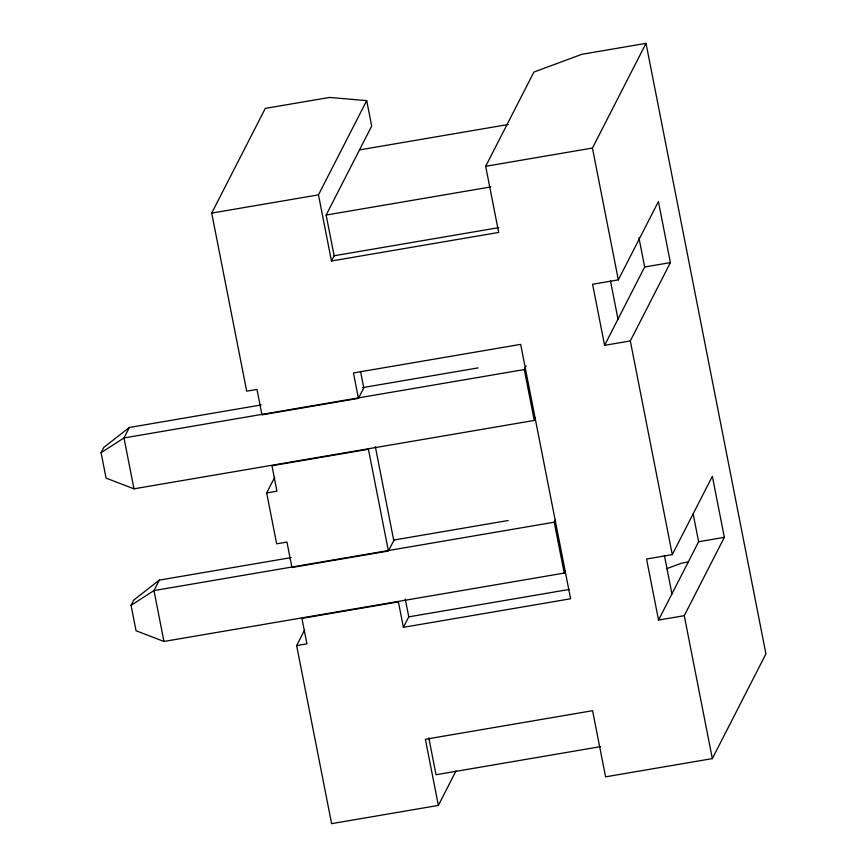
<?xml version="1.0" encoding="UTF-8"?>
<svg xmlns="http://www.w3.org/2000/svg" width="867" height="867" viewBox="0 0 867 867"><rect width="100%" height="100%" fill="white"/><g stroke="black" fill="none" stroke-linecap="round" stroke-linejoin="round"><path stroke-width="1.3" d="M360.553 371.369L363.793 387.907L358.439 398.376L261.975 414.86L256.979 389.413L246.683 391.18L211.711 213.098L265.291 108.397L329.503 97.429L366.698 100.626L371.694 126.062L326.144 215.059L334.142 255.765L331.465 261L498.677 232.432L485.683 166.291L533.909 72.059L581.811 54.318L646.023 43.35L765.919 653.902L712.338 758.603L605.578 776.843L592.584 710.702L425.383 739.269L438.366 805.41L331.606 823.65L296.644 645.568L304.642 629.93M535.492 418.035L534.267 420.441L133.984 488.825L106.077 478.118L101.081 452.672L103.769 447.437L129.356 427.474L261.162 404.954M129.356 427.474L123.992 437.943L101.081 452.672M331.465 261L318.471 194.858L366.698 100.626M565.468 570.67L564.233 573.076L163.961 641.461L136.054 630.753L131.058 605.318L133.735 600.083L159.322 580.11L291.139 557.6M159.322 580.11L153.968 590.59L131.058 605.318M266.668 492.933L276.952 491.177L271.956 465.742L368.432 449.258L388.416 551.011L291.941 567.495L286.944 542.059L276.66 543.815L266.668 492.933L274.676 477.294M618.323 279.868L658.411 201.545L670.397 262.603L630.32 340.926L604.592 345.326L592.605 284.268L618.323 279.868L592.443 148.051L646.023 43.35M389.001 549.851L393.77 540.542L375.346 446.711M534.267 420.441L524.275 369.559L526.117 365.95M358.439 398.376L353.443 372.94L520.655 344.372L570.605 598.772L403.393 627.329L408.758 616.86L405.257 599.054M604.592 345.326L644.669 266.993L638.936 237.796M564.233 573.076L554.241 522.194L555.476 519.788M438.366 805.41L456.064 770.817M684.269 615.678L658.541 620.068L646.554 559.02L672.283 554.62L712.36 476.297L724.346 537.345L684.269 615.678L712.338 758.603M658.541 620.068L698.629 541.745L693.156 513.871M666.593 568.719L681.722 563.116L688.355 561.979M359.491 149.915L508.116 124.523M211.711 213.098L318.471 194.858M485.683 166.291L592.443 148.051M326.144 215.059L490.7 186.947M334.142 255.765L498.698 227.653M644.669 266.993L670.397 262.603M362.352 387.668L478.183 367.879M524.275 369.559L123.992 437.943L133.984 488.825M393.651 540.076L508.149 520.514M554.241 522.194L153.968 590.59L163.961 641.461M698.629 541.745L724.346 537.345M408.758 616.86L569.326 589.43M296.644 645.568L306.929 643.813L301.933 618.377L398.397 601.893L403.393 627.329M600.603 746.628L436.047 774.74L428.829 737.969M630.32 340.926L672.283 554.62M610.433 280.659L617.987 319.143M664.382 555.4L671.936 593.895"/></g></svg>
